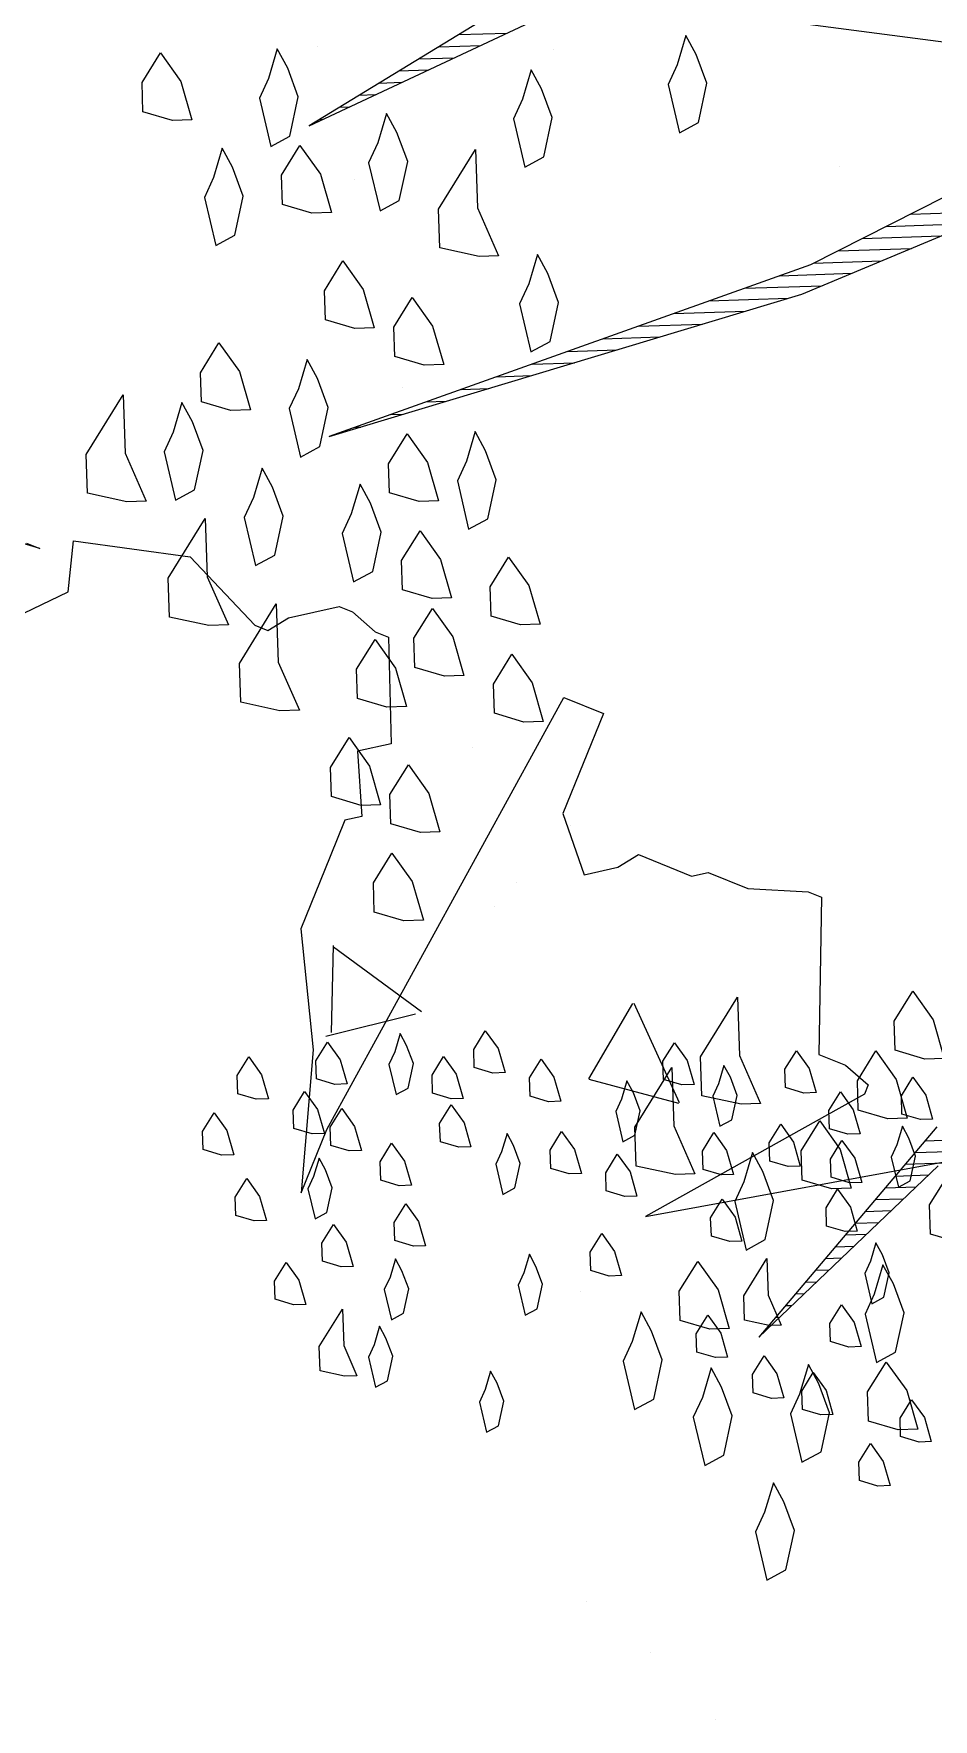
# Model space of a CAD drawing. Header units: millimetres. Extents: x 111 to 1506, y 14 to 566.
# Drawn here: x 209.143 to 209.69, y 121.877 to 122.903 of the extents above; entities that cross this region are included whole.
import ezdxf

# ---------------------------------------------------------------- set-up
doc = ezdxf.new("R2010")
doc.units = ezdxf.units.MM
doc.layers.add('ARBOLES', color=78, linetype='Continuous', lineweight=5)
doc.layers.add('fer', color=8, linetype='Continuous')

# ---------------------------------------------------------------- blocks, each defined once
blk = doc.blocks.new('*X16')
at = {"color": 0}
for p, q in [((16.5531, 16.79), (16.5956, 16.79)), ((16.5178, 16.77), (16.5489, 16.77)), ((16.5355, 16.78), (16.5722, 16.78)), ((16.5001, 16.76), (16.5256, 16.76)), ((16.4647, 16.74), (16.4789, 16.74)), ((16.4824, 16.75), (16.5022, 16.75)), ((16.447, 16.73), (16.4556, 16.73)), ((16.4293, 16.72), (16.4322, 16.72)), ((16.9211, 16.61), (16.995, 16.61)), ((16.9427, 16.62), (17.0214, 16.62)), ((16.8996, 16.6), (16.9686, 16.6)), ((16.8565, 16.58), (16.9159, 16.58)), ((16.8781, 16.59), (16.9423, 16.59)), ((16.8265, 16.57), (16.8895, 16.57)), ((16.764, 16.55), (16.8332, 16.55)), ((16.7953, 16.56), (16.8632, 16.56)), ((16.7328, 16.54), (16.7955, 16.54)), ((16.6703, 16.52), (16.7201, 16.52)), ((16.7015, 16.53), (16.7578, 16.53)), ((16.639, 16.51), (16.6824, 16.51)), ((16.5765, 16.49), (16.607, 16.49)), ((16.6078, 16.5), (16.6447, 16.5)), ((16.5453, 16.48), (16.5693, 16.48)), ((16.4828, 16.46), (16.494, 16.46)), ((16.514, 16.47), (16.5317, 16.47)), ((16.4515, 16.45), (16.4563, 16.45)), ((16.919, 15.8), (16.9701, 15.8)), ((16.9281, 15.81), (16.9958, 15.81)), ((16.91, 15.79), (16.9444, 15.79)), ((16.8919, 15.77), (16.9189, 15.77)), ((16.9009, 15.78), (16.9301, 15.78)), ((16.8829, 15.76), (16.9077, 15.76)), ((16.8648, 15.74), (16.8853, 15.74)), ((16.8738, 15.75), (16.8965, 15.75)), ((16.8557, 15.73), (16.8742, 15.73)), ((16.8376, 15.71), (16.8518, 15.71)), ((16.8467, 15.72), (16.863, 15.72)), ((16.8286, 15.7), (16.8406, 15.7)), ((16.8105, 15.68), (16.8183, 15.68)), ((16.8195, 15.69), (16.8295, 15.69)), ((16.8014, 15.67), (16.8071, 15.67)), ((16.7833, 15.65), (16.7848, 15.65)), ((16.7924, 15.66), (16.7959, 15.66))]:
    blk.add_line(p, q, dxfattribs=at)
blk = doc.blocks.new('E1E')
at = {"layer": 'ARBOLES', "ltscale": 0.2}
for p, q in [((96.0598, 59.5667), (96.0598, 59.5667)), ((96.122, 59.5391), (96.122, 59.5391)), ((96.1796, 59.5223), (96.1796, 59.5223)), ((96.2691, 59.314), (96.2691, 59.314)), ((96.5118, 59.2106), (96.4571, 59.1706)), ((96.5318, 59.147), (96.5092, 59.2067)), ((96.3217, 59.1674), (96.2544, 59.159)), ((96.3128, 59.1041), (96.322, 59.1672)), ((96.5311, 59.1477), (96.4538, 59.1674)), ((96.3122, 59.1036), (96.2542, 59.1583)), ((96.4334, 59.0761), (96.4334, 59.0761)), ((96.4248, 59.0542), (96.4248, 59.0542)), ((96.4042, 59.0005), (96.4042, 59.0005)), ((96.4916, 58.9742), (96.4916, 58.9742)), ((96.6386, 58.7496), (96.6386, 58.7496)), ((96.7277, 58.6218), (96.7277, 58.6218)), ((96.7897, 58.5418), (96.7897, 58.5418)), ((96.4032, 58.4799), (96.4032, 58.4799)), ((96.6289, 58.4788), (96.6289, 58.4788))]:
    blk.add_line(p, q, dxfattribs=at)
for points in [[(96.0834, 59.4127), (96.0842, 59.4286), (96.0632, 59.4582), (96.0531, 59.4459), (96.0581, 59.417), (96.0733, 59.4004), (96.0856, 59.3903)], [(96.4055, 59.4359), (96.4235, 59.439), (96.4308, 59.4228), (96.4254, 59.3912), (96.4145, 59.4155), (96.3973, 59.4323)], [(96.3065, 59.4064), (96.307, 59.4164), (96.2939, 59.4349), (96.2876, 59.4272), (96.2907, 59.4091), (96.3002, 59.3988), (96.3079, 59.3924)], [(96.3942, 59.4065), (96.3946, 59.4164), (96.3815, 59.435), (96.3752, 59.4273), (96.3784, 59.4092), (96.3879, 59.3988), (96.3956, 59.3925)], [(96.4597, 59.4016), (96.4737, 59.4029), (96.4791, 59.3907), (96.4764, 59.3749), (96.4629, 59.3835), (96.4516, 59.398)], [(96.1572, 59.352), (96.1579, 59.3679), (96.1369, 59.3975), (96.1268, 59.3852), (96.1319, 59.3563), (96.1471, 59.3397), (96.1594, 59.3296)], [(96.2201, 59.3333), (96.2208, 59.3492), (96.1999, 59.3788), (96.1897, 59.3665), (96.1948, 59.3376), (96.21, 59.321), (96.2223, 59.3108)], [(96.4019, 59.3564), (96.4024, 59.3663), (96.3892, 59.3848), (96.3829, 59.3771), (96.3861, 59.3591), (96.3956, 59.3487), (96.4033, 59.3424)], [(96.0138, 59.3638), (96.0278, 59.3651), (96.0333, 59.3529), (96.0306, 59.3371), (96.017, 59.3457), (96.0057, 59.3601)], [(96.0922, 59.323), (96.0929, 59.3389), (96.0719, 59.3686), (96.0618, 59.3563), (96.0669, 59.3274), (96.0821, 59.3107), (96.0944, 59.3006)], [(96.438, 59.3627), (96.452, 59.3641), (96.4575, 59.3519), (96.4548, 59.3361), (96.4412, 59.3446), (96.4299, 59.3591)], [(96.5094, 59.3555), (96.5234, 59.3569), (96.5289, 59.3447), (96.5262, 59.3289), (96.5126, 59.3375), (96.5013, 59.3519)], [(96.3125, 59.3165), (96.3129, 59.3265), (96.2998, 59.345), (96.2935, 59.3373), (96.2967, 59.3192), (96.3062, 59.3089), (96.3138, 59.3025)], [(96.4815, 59.309), (96.4819, 59.3189), (96.4688, 59.3374), (96.4625, 59.3297), (96.4656, 59.3117), (96.4751, 59.3013), (96.4828, 59.295)], [(96.0721, 59.3313), (96.0861, 59.3326), (96.0916, 59.3205), (96.0889, 59.3046), (96.0753, 59.3132), (96.064, 59.3277)], [(96.1101, 59.3336), (96.1241, 59.3349), (96.1295, 59.3227), (96.1268, 59.3069), (96.1133, 59.3155), (96.1019, 59.3299)], [(96.3947, 59.3288), (96.4087, 59.3302), (96.4141, 59.318), (96.4114, 59.3022), (96.3979, 59.3107), (96.3866, 59.3252)], [(95.998, 59.3226), (96.0121, 59.324), (96.0175, 59.3118), (96.0148, 59.296), (96.0012, 59.3046), (95.9899, 59.319)], [(96.0156, 59.3201), (96.038, 59.3223), (96.0467, 59.3028), (96.0423, 59.2775), (96.0206, 59.2912), (96.0025, 59.3143)], [(96.1593, 59.3214), (96.1733, 59.3228), (96.1788, 59.3106), (96.1761, 59.2948), (96.1625, 59.3033), (96.1512, 59.3178)], [(96.5497, 59.3199), (96.5637, 59.3212), (96.5691, 59.309), (96.5664, 59.2932), (96.5528, 59.3018), (96.5415, 59.3162)], [(96.171, 59.3036), (96.1934, 59.3058), (96.2021, 59.2863), (96.1978, 59.261), (96.1761, 59.2747), (96.158, 59.2978)], [(96.1318, 59.2848), (96.1499, 59.288), (96.1571, 59.2717), (96.1517, 59.2401), (96.1408, 59.2645), (96.1237, 59.2812)], [(96.2538, 59.2953), (96.2678, 59.2966), (96.2732, 59.2844), (96.2705, 59.2686), (96.2569, 59.2772), (96.2456, 59.2916)], [(96.4209, 59.2918), (96.4349, 59.2931), (96.4404, 59.2809), (96.4377, 59.2651), (96.4241, 59.2737), (96.4128, 59.2881)], [(96.0691, 59.2348), (96.0698, 59.2507), (96.0488, 59.2804), (96.0387, 59.2681), (96.0438, 59.2392), (96.059, 59.2225), (96.0713, 59.2124)], [(96.0717, 59.2775), (96.0857, 59.2789), (96.0912, 59.2667), (96.0885, 59.2509), (96.0749, 59.2594), (96.0636, 59.2739)], [(96.4643, 59.2819), (96.4783, 59.2832), (96.4837, 59.271), (96.481, 59.2552), (96.4675, 59.2638), (96.4562, 59.2782)], [(96.4941, 59.2805), (96.5081, 59.2819), (96.5136, 59.2697), (96.5109, 59.2539), (96.4973, 59.2625), (96.486, 59.2769)], [(96.3609, 59.2407), (96.3613, 59.2506), (96.3482, 59.2691), (96.3419, 59.2614), (96.3451, 59.2434), (96.3546, 59.233), (96.3622, 59.2267)], [(96.5416, 59.2724), (96.5556, 59.2738), (96.561, 59.2616), (96.5583, 59.2458), (96.5447, 59.2544), (96.5334, 59.2688)], [(96.0808, 59.2134), (96.0812, 59.2233), (96.0681, 59.2418), (96.0618, 59.2341), (96.065, 59.2161), (96.0745, 59.2057), (96.0822, 59.1994)], [(96.1884, 59.1944), (96.1891, 59.2103), (96.1681, 59.24), (96.158, 59.2277), (96.1631, 59.1988), (96.1783, 59.1821), (96.1906, 59.172)], [(96.1815, 59.2387), (96.1955, 59.2401), (96.201, 59.2279), (96.1983, 59.2121), (96.1847, 59.2207), (96.1734, 59.2351)], [(96.3911, 59.2493), (96.4051, 59.2506), (96.4106, 59.2385), (96.4079, 59.2226), (96.3943, 59.2312), (96.383, 59.2457)], [(96.4923, 59.2408), (96.5063, 59.2421), (96.5118, 59.2299), (96.5091, 59.2141), (96.4955, 59.2227), (96.4842, 59.2371)], [(96.2651, 59.237), (96.2791, 59.2384), (96.2845, 59.2262), (96.2818, 59.2104), (96.2683, 59.2189), (96.257, 59.2334)], [(96.3089, 59.237), (96.3229, 59.2384), (96.3284, 59.2262), (96.3257, 59.2104), (96.3121, 59.219), (96.3008, 59.2334)], [(96.4607, 59.2023), (96.4612, 59.2123), (96.4481, 59.2308), (96.4418, 59.2231), (96.4449, 59.205), (96.4544, 59.1947), (96.4621, 59.1883)], [(96.4097, 59.2186), (96.4237, 59.2199), (96.4291, 59.2077), (96.4264, 59.1919), (96.4129, 59.2005), (96.4016, 59.215)], [(96.1061, 59.2003), (96.1201, 59.2017), (96.1255, 59.1895), (96.1228, 59.1736), (96.1093, 59.1822), (96.098, 59.1967)], [(96.2368, 59.2082), (96.2658, 59.2133), (96.2773, 59.1873), (96.2687, 59.1367), (96.2513, 59.1757), (96.2238, 59.2024)], [(96.2055, 59.1958), (96.2195, 59.1972), (96.2249, 59.185), (96.2222, 59.1692), (96.2087, 59.1778), (96.1974, 59.1922)], [(96.2941, 59.172), (96.2945, 59.1819), (96.2814, 59.2004), (96.2751, 59.1927), (96.2783, 59.1747), (96.2877, 59.1643), (96.2954, 59.158)], [(96.3428, 59.1937), (96.3568, 59.195), (96.3623, 59.1828), (96.3596, 59.167), (96.346, 59.1756), (96.3347, 59.1901)], [(96.3885, 59.1896), (96.4025, 59.191), (96.4079, 59.1788), (96.4052, 59.163), (96.3916, 59.1716), (96.3803, 59.186)], [(96.0251, 59.1763), (96.0475, 59.1784), (96.0562, 59.1589), (96.0518, 59.1336), (96.0301, 59.1473), (96.012, 59.1705)], [(96.127, 59.1749), (96.1494, 59.1771), (96.1581, 59.1575), (96.1538, 59.1322), (96.1321, 59.146), (96.114, 59.1691)], [(96.1165, 59.166), (96.1305, 59.1673), (96.136, 59.1551), (96.1333, 59.1393), (96.1197, 59.1479), (96.1084, 59.1623)], [(96.1626, 59.1719), (96.1766, 59.1732), (96.182, 59.161), (96.1793, 59.1452), (96.1658, 59.1538), (96.1545, 59.1682)], [(96.0949, 59.1271), (96.0953, 59.137), (96.0822, 59.1555), (96.0759, 59.1479), (96.0791, 59.1298), (96.0885, 59.1194), (96.0962, 59.1131)], [(96.2326, 59.1349), (96.2331, 59.1448), (96.22, 59.1633), (96.2137, 59.1556), (96.2168, 59.1376), (96.2263, 59.1272), (96.234, 59.1209)], [(96.2116, 59.1424), (96.2405, 59.1475), (96.2521, 59.1215), (96.2434, 59.0709), (96.2261, 59.1099), (96.1986, 59.1366)], [(96.257, 59.1457), (96.271, 59.1471), (96.2765, 59.1349), (96.2738, 59.1191), (96.2602, 59.1277), (96.2489, 59.1421)], [(96.131, 59.1334), (96.145, 59.1348), (96.1504, 59.1226), (96.1477, 59.1068), (96.1342, 59.1154), (96.1229, 59.1298)], [(96.1721, 59.1177), (96.1861, 59.119), (96.1916, 59.1068), (96.1889, 59.091), (96.1753, 59.0996), (96.164, 59.114)], [(96.0858, 59.1036), (96.0999, 59.105), (96.1053, 59.0928), (96.1026, 59.077), (96.089, 59.0855), (96.0777, 59.1)], [(96.1082, 59.112), (96.1306, 59.1142), (96.1393, 59.0946), (96.135, 59.0693), (96.1133, 59.0831), (96.0952, 59.1062)], [(96.4906, 59.1108), (96.5131, 59.113), (96.5217, 59.0935), (96.5174, 59.0682), (96.4957, 59.0819), (96.4776, 59.105)], [(96.0996, 59.0614), (96.122, 59.0635), (96.1307, 59.044), (96.1264, 59.0187), (96.1047, 59.0324), (96.0866, 59.0556)], [(96.5037, 59.0465), (96.5261, 59.0486), (96.5348, 59.0291), (96.5305, 59.0038), (96.5088, 59.0176), (96.4907, 59.0407)], [(96.5514, 59.0443), (96.5738, 59.0465), (96.5825, 59.027), (96.5782, 59.0017), (96.5565, 59.0154), (96.5384, 59.0385)], [(96.6324, 59.0025), (96.6613, 59.0075), (96.6729, 58.9815), (96.6643, 58.9309), (96.6469, 58.9699), (96.6194, 58.9967)], [(96.5609, 58.9706), (96.5833, 58.9728), (96.592, 58.9533), (96.5876, 58.928), (96.5659, 58.9417), (96.5479, 58.9648)], [(96.704, 58.9642), (96.7329, 58.9693), (96.7445, 58.9433), (96.7359, 58.8926), (96.7185, 58.9317), (96.691, 58.9584)], [(96.464, 58.9431), (96.4864, 58.9452), (96.4951, 58.9257), (96.4908, 58.9004), (96.4691, 58.9141), (96.451, 58.9373)], [(96.5305, 58.9337), (96.5529, 58.9359), (96.5616, 58.9164), (96.5573, 58.8911), (96.5356, 58.9048), (96.5175, 58.9279)], [(96.7091, 58.8652), (96.7098, 58.8811), (96.6889, 58.9107), (96.6787, 58.8984), (96.6838, 58.8695), (96.699, 58.8529), (96.7113, 58.8428)], [(96.7937, 58.9028), (96.8226, 58.9079), (96.8342, 58.8819), (96.8255, 58.8313), (96.8082, 58.8703), (96.7807, 58.897)], [(96.6383, 58.8492), (96.639, 58.8651), (96.618, 58.8947), (96.6079, 58.8824), (96.613, 58.8535), (96.6282, 58.8369), (96.6405, 58.8268)], [(96.5602, 58.8846), (96.5826, 58.8868), (96.5913, 58.8672), (96.587, 58.8419), (96.5653, 58.8557), (96.5472, 58.8788)], [(96.7814, 58.8428), (96.7821, 58.8587), (96.7612, 58.8883), (96.7511, 58.876), (96.7561, 58.8471), (96.7713, 58.8305), (96.7836, 58.8204)], [(96.493, 58.878), (96.5154, 58.8802), (96.5241, 58.8607), (96.5198, 58.8354), (96.4981, 58.8491), (96.48, 58.8722)], [(96.5747, 58.7819), (96.5754, 58.7978), (96.5545, 58.8275), (96.5443, 58.8152), (96.5494, 58.7863), (96.5646, 58.7696), (96.5769, 58.7595)], [(96.5957, 58.8224), (96.6181, 58.8246), (96.6268, 58.8051), (96.6224, 58.7798), (96.6007, 58.7935), (96.5827, 58.8166)], [(96.7085, 58.7791), (96.7092, 58.795), (96.6882, 58.8247), (96.6781, 58.8124), (96.6832, 58.7835), (96.6984, 58.7668), (96.7107, 58.7567)], [(96.7482, 58.8124), (96.7706, 58.8146), (96.7793, 58.7951), (96.775, 58.7698), (96.7533, 58.7835), (96.7352, 58.8066)], [(96.6297, 58.7285), (96.6521, 58.7307), (96.6608, 58.7111), (96.6565, 58.6858), (96.6348, 58.6996), (96.6167, 58.7227)], [(96.6868, 58.7227), (96.7092, 58.7249), (96.7179, 58.7054), (96.7136, 58.6801), (96.6919, 58.6938), (96.6738, 58.7169)], [(96.8242, 58.6592), (96.8249, 58.6751), (96.8039, 58.7047), (96.7938, 58.6924), (96.7989, 58.6635), (96.8141, 58.6469), (96.8264, 58.6368)], [(96.5813, 58.6446), (96.582, 58.6605), (96.5611, 58.6901), (96.551, 58.6778), (96.556, 58.6489), (96.5712, 58.6323), (96.5835, 58.6222)], [(96.7476, 58.6563), (96.77, 58.6585), (96.7787, 58.6389), (96.7744, 58.6136), (96.7527, 58.6274), (96.7346, 58.6505)], [(96.6225, 58.6396), (96.6515, 58.6446), (96.663, 58.6186), (96.6544, 58.568), (96.637, 58.607), (96.6095, 58.6338)], [(96.7223, 58.5905), (96.7231, 58.6064), (96.7021, 58.636), (96.692, 58.6237), (96.697, 58.5948), (96.7122, 58.5782), (96.7245, 58.5681)], [(96.8142, 58.5768), (96.8149, 58.5927), (96.7939, 58.6223), (96.7838, 58.61), (96.7889, 58.5811), (96.804, 58.5645), (96.8163, 58.5544)], [(96.8676, 58.6318), (96.89, 58.634), (96.8987, 58.6144), (96.8944, 58.5891), (96.8727, 58.6029), (96.8546, 58.626)], [(96.6364, 58.521), (96.6371, 58.5369), (96.6161, 58.5665), (96.606, 58.5542), (96.6111, 58.5253), (96.6263, 58.5087), (96.6385, 58.4986)], [(96.541, 58.4552), (96.5417, 58.4711), (96.5207, 58.5007), (96.5106, 58.4884), (96.5157, 58.4595), (96.5309, 58.4429), (96.5432, 58.4328)]]:
    blk.add_lwpolyline(points, close=True, dxfattribs=at)
for points in [[(96.6617, 58.4466), (96.7737, 58.5977), (96.6263, 58.4386)], [(96.4745, 58.3944), (96.3488, 58.3618)], [(96.2512, 58.3884), (96.3956, 58.5541), (96.6745, 58.803), (96.3934, 58.5765), (96.2367, 58.421)], [(96.0728, 59.104), (96.1356, 59.2956), (96.0612, 59.13)]]:
    blk.add_lwpolyline(points, dxfattribs=at)
at = {"layer": 'ARBOLES', "ltscale": 0.2, "xscale": 0.8372139817761642, "yscale": 0.8372139817761642, "zscale": 0.8372139817761642, "rotation": 204.0028523145856}
blk.add_blockref('*X16', (103.6395, 76.9735), dxfattribs=at)
blk = doc.blocks.new('tr')
at = {"layer": 'fer', "color": 97}
for p, q in [((1378.1221, 206.1455), (1377.9733, 206.3794)), ((1378.1221, 206.1455), (1377.9733, 206.3794)), ((1377.9912, 206.2235), (1377.9971, 206.2408)), ((1377.9912, 206.2235), (1377.9971, 206.2408)), ((1377.9971, 206.2408), (1378.0031, 206.2408)), ((1377.9971, 206.2408), (1378.0031, 206.2408)), ((1378.0031, 206.2408), (1378.1221, 206.1455)), ((1378.0031, 206.2408), (1378.1221, 206.1455)), ((1377.9912, 206.2061), (1377.9912, 206.2235)), ((1377.9912, 206.2061), (1377.9912, 206.2235)), ((1377.9019, 206.1715), (1377.9912, 206.2061)), ((1377.9019, 206.1715), (1377.9912, 206.2061)), ((1377.9019, 206.1628), (1377.9019, 206.1715)), ((1377.9019, 206.1628), (1377.9019, 206.1715)), ((1377.9138, 206.1281), (1377.9019, 206.1628)), ((1377.9138, 206.1281), (1377.9019, 206.1628)), ((1377.9138, 206.1021), (1377.9138, 206.1281)), ((1377.9138, 206.1021), (1377.9138, 206.1281)), ((1377.9197, 206.0935), (1377.9138, 206.1021)), ((1377.9197, 206.0935), (1377.9138, 206.1021)), ((1377.9197, 206.0588), (1377.9197, 206.0935)), ((1377.9197, 206.0588), (1377.9197, 206.0935)), ((1377.9316, 206.0501), (1377.9197, 206.0588)), ((1377.9316, 206.0501), (1377.9197, 206.0588)), ((1377.9435, 206.0328), (1377.9316, 206.0501)), ((1377.9435, 206.0328), (1377.9316, 206.0501)), ((1377.9138, 206.0068), (1377.9435, 206.0328)), ((1377.9138, 206.0068), (1377.9435, 206.0328)), ((1377.8483, 206.0068), (1377.9138, 206.0068)), ((1377.8483, 206.0068), (1377.9138, 206.0068)), ((1377.8483, 206.0068), (1377.8483, 206.0068)), ((1377.8483, 205.9808), (1377.8483, 206.0068)), ((1377.8483, 206.0068), (1377.8483, 206.0068)), ((1377.8483, 205.9808), (1377.8483, 206.0068)), ((1378.1459, 205.9462), (1377.8483, 205.9808)), ((1378.1459, 205.9462), (1377.8483, 205.9808)), ((1377.8483, 205.9808), (1377.8483, 205.9808)), ((1377.8483, 205.9808), (1377.8483, 205.9808)), ((1378.1042, 205.9202), (1378.1875, 205.9462)), ((1378.1042, 205.9202), (1378.1875, 205.9462)), ((1378.1875, 205.9462), (1378.1459, 205.9462)), ((1378.1875, 205.9462), (1378.1459, 205.9462)), ((1378.0388, 205.8855), (1378.1042, 205.9202)), ((1378.0388, 205.8855), (1378.1042, 205.9202)), ((1377.8543, 205.8682), (1377.9138, 205.8942)), ((1377.8543, 205.8682), (1377.9138, 205.8942)), ((1377.9138, 205.8942), (1377.9257, 205.8768)), ((1377.9138, 205.8942), (1377.9257, 205.8768)), ((1377.9257, 205.8768), (1377.9614, 205.8942)), ((1377.9257, 205.8768), (1377.9614, 205.8942)), ((1377.9614, 205.8942), (1377.9674, 205.8855)), ((1377.9614, 205.8942), (1377.9674, 205.8855)), ((1377.9674, 205.8855), (1377.9912, 205.8855)), ((1377.9674, 205.8855), (1377.9912, 205.8855)), ((1377.9912, 205.8855), (1378.0388, 205.8855)), ((1377.9912, 205.8855), (1378.0388, 205.8855)), ((1377.8483, 205.8422), (1377.8543, 205.8595)), ((1377.8483, 205.8422), (1377.8543, 205.8595)), ((1377.8543, 205.8682), (1377.8543, 205.8682)), ((1377.8543, 205.8595), (1377.8543, 205.8682)), ((1377.8543, 205.8682), (1377.8543, 205.8682)), ((1377.8543, 205.8595), (1377.8543, 205.8682)), ((1377.8483, 205.8335), (1377.8483, 205.8422)), ((1377.8483, 205.8335), (1377.8483, 205.8422)), ((1377.8662, 205.8075), (1377.8483, 205.8335)), ((1377.8662, 205.8075), (1377.8483, 205.8335)), ((1377.8781, 205.7988), (1377.8662, 205.8075)), ((1377.8781, 205.7988), (1377.8662, 205.8075)), ((1377.8781, 205.7902), (1377.8781, 205.7988)), ((1377.8781, 205.7902), (1377.8781, 205.7988)), ((1377.8543, 205.7382), (1377.8781, 205.7902)), ((1377.8543, 205.7382), (1377.8781, 205.7902)), ((1377.8721, 205.6688), (1377.8543, 205.7382)), ((1377.8721, 205.6688), (1377.8543, 205.7382)), ((1377.9019, 205.6775), (1377.8721, 205.6688)), ((1377.9019, 205.6775), (1377.8721, 205.6688)), ((1377.9495, 205.6342), (1377.9019, 205.6775)), ((1377.9495, 205.6342), (1377.9019, 205.6775)), ((1377.884, 205.6515), (1377.89, 205.5909)), ((1377.884, 205.6515), (1377.884, 205.6515)), ((1377.884, 205.6429), (1377.884, 205.6515)), ((1377.884, 205.6515), (1377.89, 205.5909)), ((1377.884, 205.6515), (1377.884, 205.6515)), ((1377.884, 205.6429), (1377.884, 205.6515))]:
    blk.add_line(p, q, dxfattribs=at)

msp = doc.modelspace()

# ---------------------------------------------------------------- block references
at = {"lineweight": 100, "rotation": 247.9147716791316}
msp.add_blockref('tr', (536.64939, 1476.69411), dxfattribs=at)
at = {"layer": 'ARBOLES', "color": 0, "xscale": 0.8310831642732954, "yscale": 0.8310831642732954, "zscale": 0.8310831642732954, "rotation": 157.9147716791316}
msp.add_blockref('E1E', (302.14682, 137.73357), dxfattribs=at)

doc.saveas('drawing.dxf')
